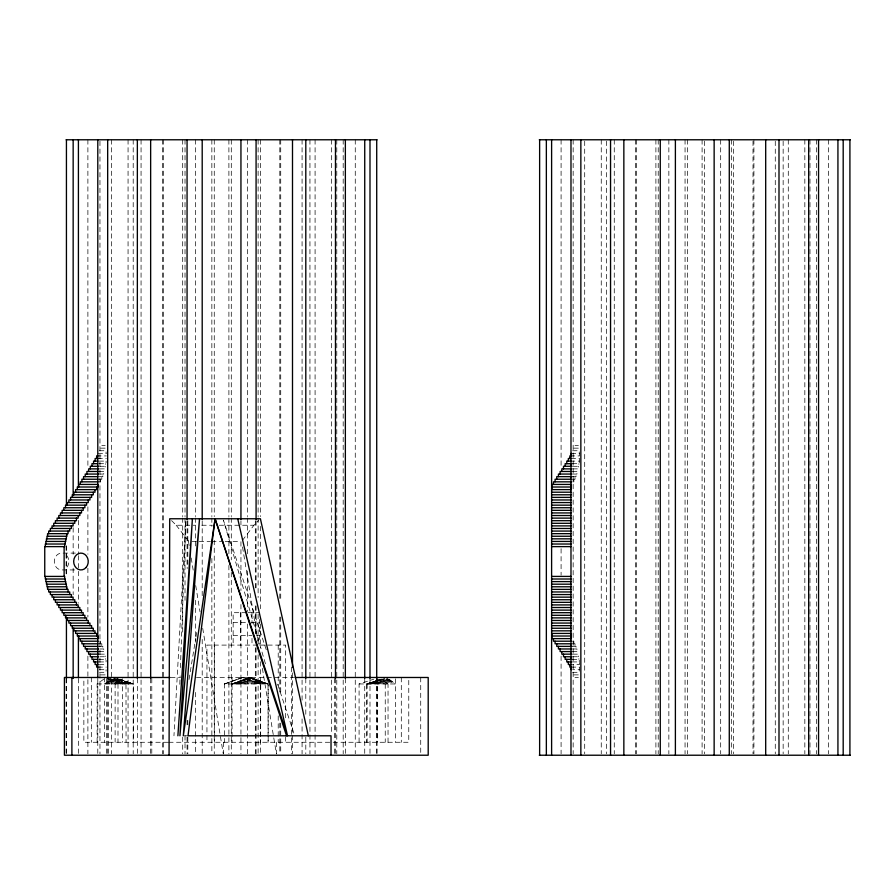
<?xml version="1.0" encoding="UTF-8"?>
<svg xmlns="http://www.w3.org/2000/svg" width="895" height="895" viewBox="0 0 895 895"><rect width="100%" height="100%" fill="white"/><g stroke="black" fill="none" stroke-linecap="round" stroke-linejoin="round"><path stroke-width="0.67" stroke-dasharray="4.47 3.36" d="M386.282 683.959L386.461 678.779M179.794 684.317L180.108 675.96M180.41 667.614L185.858 520.152L173.954 735.791M189.035 679.473L195.714 638.258M195.938 636.893L196.822 631.389M112.244 683.959L113.318 678.779M248.463 683.959L250.052 677.481L268.187 683.959L268.187 742.268M384.693 683.959L386.137 678.779M110.7 683.959L113.106 678.555M246.897 683.959L250.052 677.481L268.052 683.959M383.116 683.959L385.935 678.555M109.19 683.959L112.859 678.555M245.353 683.959L250.052 677.481L267.907 683.959M242.444 540.356L253.934 525.242L258.565 520.61M381.55 683.959L385.678 678.555M107.736 683.959L111.92 679.327M243.843 683.959L250.052 677.481L267.571 683.959L224.432 683.959L224.432 742.268M380.006 683.959L384.649 679.327M106.326 683.959L111.517 679.327M242.377 683.959L250.052 677.481L267.09 683.959M378.495 683.959L384.503 679.104M104.995 683.959L111.439 679.104M97.119 742.268L97.119 683.959L103.865 679.104M104.592 683.959L111.338 679.104M370.027 683.959L376.784 679.104M377.5 683.959L384.257 679.104M240.979 683.959L250.052 677.481L266.486 683.959M377.03 683.959L384.402 678.925M239.647 683.959L250.052 677.481L265.759 683.959M375.631 683.959L384.324 678.779M238.383 683.959L250.052 677.481L264.909 683.959M374.289 683.959L384.056 678.779M237.22 683.959L250.052 677.481L263.947 683.959M373.036 683.959L382.825 679.249M236.146 683.959L250.052 677.481L262.873 683.959M371.872 683.959L382.847 679.104M235.184 683.959L250.052 677.481L261.709 683.959M234.333 683.959L250.052 677.481L260.456 683.959M370.798 683.959L382.881 678.981M233.606 683.959L250.052 677.481L259.114 683.959M369.836 683.959L382.657 678.981M233.002 683.959L250.052 677.481L257.715 683.959M232.521 683.959L250.052 677.481L256.25 683.959M368.986 683.959L382.747 678.869M232.185 683.959L250.052 677.481L254.739 683.959M224.567 683.959L242.579 677.481L260.713 683.959L260.669 742.268M242.579 677.481L224.511 683.959L242.579 677.481L260.579 683.959M231.906 683.959L250.052 677.481L253.195 683.959M368.259 683.959L382.59 678.869M367.655 683.959L381.471 679.204M367.174 683.959L381.348 679.204M366.838 683.959L381.259 679.204L366.558 683.959L366.558 742.268M366.626 683.959L381.203 679.204M359.085 742.268L359.085 683.959L373.718 679.204M101.817 445.553L105.185 445.553M575.004 445.553L578.383 445.553M100.665 448.149L105.7 448.149M573.863 448.149L578.897 448.149M99.412 450.744L106.069 450.744L106.069 453.329M572.61 450.744L579.255 450.744L579.255 453.329M98.07 453.329L106.281 453.329M571.267 453.329L579.479 453.329L579.479 455.924L569.835 455.924M96.638 455.924L106.36 455.924M97.924 458.508L106.36 458.508M571.122 458.508L579.557 458.508L579.479 461.104L572.319 461.104M99.121 461.104L106.281 461.104M99.121 463.7L106.069 463.7L106.069 461.104M572.319 463.7L579.255 463.7L579.255 461.104M99.77 466.284L105.7 466.284L105.7 463.7M572.968 466.284L578.897 466.284L578.897 463.7M99.233 468.879L105.185 468.879L105.185 466.284M572.431 468.879L578.383 468.879L578.383 466.284M99.233 471.475L104.536 471.475L104.536 468.879M572.431 471.475L577.734 471.475L577.734 468.879M99.871 474.059L103.753 474.059L103.753 471.475M573.068 474.059L576.951 474.059L576.951 471.475M99.2 476.655L102.847 476.655L102.847 474.059M572.397 476.655L576.044 476.655L576.044 474.059M99.2 479.239L101.817 479.239L101.817 476.655M572.397 479.239L575.004 479.239L575.004 476.655M99.412 481.834L100.665 481.834L100.665 479.239M572.61 481.834L573.863 481.834L573.863 479.239M171.572 520.61L176.192 525.242L195.625 525.242M201.767 525.242L212.361 525.242M219.118 525.242L253.934 525.242M176.192 525.242L188.901 541.441M192.056 541.441L197.985 541.441M199.249 541.441L210.448 541.441M211.6 541.441L223.034 541.441M225.193 541.441L240.028 541.441M75.426 553.099L61.576 553.099A8.413 7.283 -90 0 0 54.293 561.523A8.413 7.283 -90 0 0 61.576 569.936L75.426 569.936M246.617 612.695L233.147 612.695L233.147 645.094M247.96 612.695L259.472 612.695M233.147 622.417L250.052 622.417M251.394 622.417L259.472 622.417M233.147 635.372L251.998 635.372M256.775 635.372L259.472 635.372M99.412 641.2L100.665 641.2L100.665 643.796M572.61 641.2L573.863 641.2L573.863 643.796M99.2 643.796L101.817 643.796L101.817 646.38M572.397 643.796L575.004 643.796L575.004 646.38M265.479 645.094L206.946 645.094L206.946 742.268M267.773 645.094L285.673 645.094L285.673 718.663M99.2 646.38L102.847 646.38L102.847 648.976M572.397 646.38L576.044 646.38L576.044 648.976M99.871 648.976L103.753 648.976L103.753 651.571M573.068 648.976L576.951 648.976L576.951 651.571M99.233 651.571L104.536 651.571L104.536 654.155M572.431 651.571L577.734 651.571L577.734 654.155M99.233 654.155L105.185 654.155L105.185 656.751M572.431 654.155L578.383 654.155L578.383 656.751M99.77 656.751L105.7 656.751L105.7 659.346M572.968 656.751L578.897 656.751L578.897 659.346M99.121 659.346L106.069 659.346L106.069 661.931M572.319 659.346L579.255 659.346L579.255 661.931M99.121 661.931L106.281 661.931M572.319 661.931L579.479 661.931L579.479 664.526L572.509 664.526M99.323 664.526L106.36 664.526M98.07 667.111L106.36 667.111M571.267 667.111L579.557 667.111L579.479 669.706L572.61 669.706M99.412 669.706L106.281 669.706M99.412 672.302L106.069 672.302L106.069 669.706M572.61 672.302L579.255 672.302L579.255 669.706M100.665 674.886L105.7 674.886M573.863 674.886L578.897 674.886M170.621 677.481L180.611 677.481M196.464 677.481L293.773 677.481M575.004 677.481L578.383 677.481M97.119 683.959L133.534 683.959L133.534 742.268M359.085 683.959L395.5 683.959L388.754 679.104M184.493 735.791L187.502 735.791M168.092 742.268L83.861 742.268L83.861 677.481M168.674 742.268L408.769 742.268L408.769 677.481M133.266 683.959L118.834 679.204L133.534 683.959M118.89 679.204L133.467 683.959M126.061 683.959L111.439 679.204L125.994 683.959L126.061 742.268M118.744 679.204L132.919 683.959M125.445 683.959L111.271 679.204L125.792 683.959L116.037 678.779M118.621 679.204L132.438 683.959M111.148 679.204L124.976 683.959M117.502 678.869L131.833 683.959M110.029 678.869L124.371 683.959M117.346 678.869L131.106 683.959M109.872 678.869L123.633 683.959M117.435 678.981L130.256 683.959M109.962 678.981L122.783 683.959M117.211 678.981L129.294 683.959M109.738 678.981L121.821 683.959M117.245 679.104L128.22 683.959M109.783 679.104L120.758 683.959M117.267 679.249L127.056 683.959M109.794 679.249L119.583 683.959M108.564 678.779L118.33 683.959M115.768 678.779L124.472 683.959M108.295 678.779L116.999 683.959M115.69 678.925L123.062 683.959M108.228 678.925L115.589 683.959M115.835 679.104L122.593 683.959M108.373 679.104L115.119 683.959L115.119 742.268M388.654 679.104L395.098 683.959M387.625 683.959L381.18 679.104L388.038 683.959L388.038 742.268M115.589 679.104L121.597 683.959M388.575 679.327L393.766 683.959M115.444 679.327L120.087 683.959M388.173 679.327L392.357 683.959M114.415 678.555L118.543 683.959M387.233 678.555L390.902 683.959M114.157 678.555L116.976 683.959M386.987 678.555L389.392 683.959M266.262 649.77L223.381 520.084L265.737 664.784M277.64 684.172L294.276 734.459M113.956 678.779L115.399 683.959M251.629 683.959L250.052 677.481L231.973 683.959L250.052 677.481L250.052 683.959M386.774 678.779L387.848 683.959M242.523 546.957L258.554 644.881M262.392 668.33L276.387 753.836M188.498 541.441L189.181 545.57M191.206 557.988L193.465 571.782M195.725 585.576L200.01 611.777M202.717 628.324L223.258 753.836M113.631 678.779L113.822 683.959M828.457 139.777L828.457 753.825M816.385 139.777L816.385 753.825M809.986 139.777L809.986 753.825M804.84 139.777L804.84 753.825M788.282 139.777L788.282 753.825M783.147 141.175L783.147 753.825M775.271 141.175L775.271 753.825M753.914 139.777L753.914 753.825M753.008 141.175L753.008 753.825M733.643 141.175L733.643 753.825M731.316 139.777L731.316 753.825M720.688 139.777L720.688 753.825M704.488 141.175L704.488 753.825M702.094 139.777L702.094 753.825M687.449 139.777L687.449 753.825M685.055 139.777L685.055 753.825M668.856 139.777L668.856 753.825M658.217 139.777L658.217 753.825M655.901 139.777L655.901 753.825M636.524 139.777L636.524 753.825M635.618 139.777L635.618 753.825M614.261 139.777L614.261 753.825M606.396 141.175L606.396 753.825M601.25 139.777L601.25 753.825M584.703 141.175L584.703 753.825M573.158 139.777L573.158 753.825M561.087 139.777L561.087 467.738M561.087 548.68L561.087 575.194M561.087 656.136L561.087 753.825M420.728 677.481L420.728 753.836M401.296 677.481L401.296 742.268M395.5 678.779L395.5 742.268M385.242 683.959L385.242 742.268M377.5 678.779L377.5 742.268M377.052 678.466L377.052 753.825M376.717 678.466L376.717 753.825M369.993 678.466L369.993 753.825M367.151 683.959L367.151 742.268M364.735 678.466L364.735 753.825M355.259 139.777L355.259 753.825M345.358 678.466L345.358 753.825M343.188 139.777L343.188 753.825M336.788 139.777L336.788 753.825M335.48 678.466L335.48 753.825M334.529 678.466L334.529 753.825M331.642 139.777L331.642 734.292M315.085 139.777L315.085 753.825M309.95 139.777L309.95 753.825M305.799 678.466L305.799 717.544M305.799 737.077L305.799 753.825M302.074 139.777L302.074 700.796M302.074 718.931L302.074 753.825M292.497 672.883L292.497 753.825M291.356 667.301L291.356 753.825M285.673 736.708L285.673 742.268M280.728 139.777L280.728 600.31M280.728 617.058L280.728 695.214M280.728 723.126L280.728 753.825M279.811 139.777L279.811 600.31M279.811 617.058L279.811 695.214M279.811 723.126L279.811 753.825M278.211 645.094L278.211 685.346M278.211 715.888L278.211 742.268M276.611 742.268L276.611 753.926M268.052 685.346L268.052 742.268M260.445 139.777L260.445 516.583M260.445 526.35L260.445 608.689M260.445 624.039L260.445 647.767M260.445 661.718L260.445 753.825M259.472 619.441L259.472 643.74M258.118 139.777L258.118 516.583M258.118 517.981L258.118 597.524M258.118 614.272L258.118 640.786M258.118 654.737L258.118 753.825M256.082 520.767L256.082 589.145M256.082 605.893L256.082 633.805M256.082 647.767L256.082 753.825M255.321 520.767L255.321 589.145M255.321 605.893L255.321 633.805M255.321 647.767L255.321 753.825M251.998 612.695L251.998 623.491M251.998 638.336L251.998 645.094M247.49 139.777L247.49 516.583M247.49 517.981L247.49 554.262M247.49 571.01L247.49 611.475M247.49 624.039L247.49 753.825M240.945 520.767L240.945 524.951M240.945 541.699L240.945 590.543M240.945 604.505L240.945 753.825M240.621 612.695L240.621 645.094M232.04 677.481L232.04 742.268M231.29 139.777L231.29 516.583M231.29 517.981L231.29 559.845M231.29 572.397L231.29 753.825M228.896 139.777L228.896 516.583M228.896 517.981L228.896 554.262M228.896 565.427L228.896 753.825M223.481 742.268L223.481 753.926M214.42 645.094L214.42 742.268M214.252 139.777L214.252 516.583M214.252 540.3L214.252 753.825M211.858 139.777L211.858 516.583M211.858 517.981L211.858 526.35M211.858 558.446L211.858 753.825M202.203 520.767L202.203 596.126M202.203 639.388L202.203 753.825M195.658 139.777L195.658 516.583M195.658 517.981L195.658 547.281M195.658 600.31L195.658 642.185M195.658 692.417L195.658 753.825M187.827 520.767L187.827 568.213M187.827 720.33L187.827 725.912M187.827 737.077L187.827 753.825M187.066 520.767L187.066 568.213M187.066 720.33L187.066 725.912M187.066 737.077L187.066 753.825M185.019 139.777L185.019 516.583M185.019 517.981L185.019 600.31M185.019 735.679L185.019 753.825M182.703 139.777L182.703 516.583M182.703 517.981L182.703 633.805M182.703 737.077L182.703 753.825M163.326 139.777L163.326 753.825M162.42 139.777L162.42 753.825M151.792 678.466L151.792 753.825M150.651 678.466L150.651 753.825M141.063 139.777L141.063 753.825M137.349 678.466L137.349 753.825M133.198 139.777L133.198 753.825M128.063 139.777L128.063 753.825M122.593 678.779L122.593 742.268M117.995 683.959L117.995 742.268M111.506 139.777L111.506 753.825M108.619 678.466L108.619 753.825M107.668 678.466L107.668 753.825M106.36 678.466L106.36 753.847M104.592 677.481L104.592 742.268M99.96 141.175L99.96 753.825M97.79 678.466L97.79 753.836M91.324 677.481L91.324 742.268M87.889 139.777L87.889 467.738M87.889 506.816L87.889 554.262M87.889 568.213L87.889 617.058M87.889 656.136L87.889 753.825M78.413 520.442L78.413 554.262M78.413 555.661L78.413 603.107M78.413 678.466L78.413 753.836M73.155 527.748L73.155 554.262M73.155 568.213L73.155 594.727M66.431 545.883L66.431 576.593M66.431 678.466L66.431 753.825M66.096 545.883L66.096 576.593M66.096 678.466L66.096 753.825M66.733 555.571A8.413 7.283 -90 0 1 66.733 567.475"/><path stroke-width="1.34" d="M551.902 489.61L551.902 484.43L571.267 484.43L571.278 489.61L551.611 489.61M551.902 633.425L551.902 638.616L571.267 638.616L571.278 633.425L551.611 633.425M177.892 735.791L192.391 518.764L179.917 735.791L199.551 518.764L183.318 735.791L215.069 518.764L287.53 735.791L237.734 518.764M66.096 139.777L377.052 139.777M539.293 139.777L850.25 139.777M98.07 455.924L96.638 455.924L96.638 458.508M97.924 458.508L95.138 458.508L95.138 461.104M571.122 458.508L568.336 458.508L568.336 461.104M97.924 461.104L93.572 461.104L93.572 463.7M571.122 461.104L566.77 461.104L566.77 463.7M97.734 463.7L91.95 463.7L91.95 466.284M572.017 463.7L565.148 463.7L565.148 466.284M98.416 466.284L90.294 466.284L90.294 468.879M572.017 466.284L563.492 466.284L563.492 468.879M98.416 468.879L88.616 468.879L88.616 471.475M571.614 468.879L561.814 468.879L561.814 471.475M98.573 471.475L86.927 471.475L86.927 474.059M571.771 471.475L560.125 471.475L560.125 474.059M98.573 474.059L85.226 474.059L85.226 476.655M571.972 474.059L558.424 474.059L558.424 476.655M97.902 476.655L83.548 476.655L83.548 479.239M571.972 476.655L556.746 476.655L556.746 479.239M97.98 479.239L81.892 479.239L81.892 481.834M571.178 479.239L555.09 479.239L555.09 481.834M98.047 481.834L80.281 481.834L80.281 484.43M571.245 481.834L553.468 481.834L553.468 484.43M551.611 487.014L571.267 487.014M551.611 492.205L570.988 492.205M551.611 494.79L570.988 494.79M551.611 497.385L570.988 497.385M551.611 499.969L570.988 499.969M551.611 502.565L570.988 502.565M551.611 505.16L570.988 505.16M551.611 507.745L570.988 507.745M551.611 510.34L570.988 510.34M551.611 512.936L570.988 512.936M551.611 515.52L570.988 515.52M551.611 518.115L570.988 518.115M551.611 520.7L570.988 520.7M551.611 523.295L570.988 523.295M551.611 525.891L570.988 525.891M551.611 528.475L570.988 528.475M551.611 531.071L570.988 531.071M551.611 533.666L570.988 533.666M551.611 536.25L570.988 536.25M551.611 538.846L570.988 538.846M551.611 541.441L570.988 541.441M551.611 544.026L570.988 544.026M551.611 546.621L570.988 546.621M551.611 576.414L570.988 576.414M551.611 579.009L570.988 579.009M551.611 581.605L570.988 581.605M551.611 584.189L570.988 584.189M551.611 586.784L570.988 586.784M551.611 589.38L570.988 589.38M551.611 591.964L570.988 591.964M551.611 594.56L570.988 594.56M551.611 597.144L570.988 597.144M551.611 599.74L570.988 599.74M551.611 602.335L570.988 602.335M551.611 604.919L570.988 604.919M551.611 607.515L570.988 607.515M551.611 610.11L570.988 610.11M551.611 612.695L570.988 612.695M551.611 615.29L570.988 615.29M551.611 617.886L570.988 617.886M551.611 620.47L570.988 620.47M551.611 623.065L570.988 623.065M551.611 625.65L570.988 625.65M551.611 628.245L570.988 628.245M551.611 630.841L570.988 630.841M551.611 636.021L571.267 636.021M98.047 641.2L80.281 641.2L80.281 638.616M571.245 641.2L553.468 641.2L553.468 638.616M97.98 643.796L81.892 643.796L81.892 641.2M571.178 643.796L555.09 643.796L555.09 641.2M97.902 646.38L83.548 646.38L83.548 643.796M571.972 646.38L556.746 646.38L556.746 643.796M98.573 648.976L85.226 648.976L85.226 646.38M571.972 648.976L558.424 648.976L558.424 646.38M98.573 651.571L86.927 651.571L86.927 648.976M571.771 651.571L560.125 651.571L560.125 648.976M98.416 654.155L88.616 654.155L88.616 651.571M571.614 654.155L561.814 654.155L561.814 651.571M98.416 656.751L90.294 656.751L90.294 654.155M572.017 656.751L563.492 656.751L563.492 654.155M97.734 659.346L91.95 659.346L91.95 656.751M572.017 659.346L565.148 659.346L565.148 656.751M97.924 661.931L93.572 661.931L93.572 659.346M571.122 661.931L566.77 661.931L566.77 659.346M97.924 664.526L95.138 664.526L95.138 661.931M571.122 664.526L568.336 664.526L568.336 661.931M98.07 667.111L96.638 667.111L96.638 664.526M170.039 677.481L64.418 677.481L64.418 755.223L428.202 755.223L428.202 677.481L295.093 677.481M539.293 755.223L850.25 755.223M286.545 735.791L215.069 518.764L188.017 735.791L331.027 735.791L331.027 755.223M308.35 735.791L260.411 518.764L169.714 518.764L169.065 755.223M849.914 139.777L849.914 755.223M843.191 139.777L843.191 755.223M837.933 139.777L837.933 755.223M818.556 139.777L818.556 755.223M808.677 139.777L808.677 755.223M778.997 139.777L778.997 755.223M765.695 139.777L765.695 755.223M729.28 139.777L729.28 755.223M714.143 139.777L714.143 755.223M675.389 139.777L675.389 755.223M660.264 139.777L660.264 755.223M623.849 139.777L623.849 755.223M610.547 139.777L610.547 755.223M580.855 139.777L580.855 755.223M571.267 453.329L571.267 455.924L569.835 455.924L569.835 458.508M571.267 669.706L571.267 667.111L569.835 667.111L569.835 664.526M570.988 139.777L570.988 755.223M551.611 139.777L551.611 755.223M546.353 139.777L546.353 755.223M539.629 139.777L539.629 755.223M376.717 139.777L376.717 678.466M369.993 139.777L369.993 678.466M364.735 139.777L364.735 678.466M345.358 139.777L345.358 678.466M335.48 139.777L335.48 678.466M305.799 139.777L305.799 678.466M292.497 139.777L292.497 667.301M256.082 139.777L256.082 519.368M240.945 139.777L240.945 519.368M202.203 139.777L202.203 519.368M187.066 139.777L187.066 519.368M150.651 139.777L150.651 678.466M137.349 139.777L137.349 678.466M107.668 139.777L107.668 678.466M97.79 139.777L97.79 677.604M96.671 487.014L96.671 489.61L75.605 489.61L75.605 492.205M96.671 636.021L96.671 633.425L75.605 633.425L75.605 630.841M94.982 489.61L94.982 492.205L73.927 492.205L73.927 494.79M94.982 633.425L94.982 630.841L73.927 630.841L73.927 628.245M93.304 492.205L93.304 494.79L72.238 494.79L72.238 497.385M93.304 630.841L93.304 628.245L72.238 628.245L72.238 625.65M91.614 494.79L91.614 497.385L70.56 497.385L70.56 499.969M91.614 628.245L91.614 625.65L70.56 625.65L70.56 623.065M89.936 497.385L89.936 499.969L68.87 499.969L68.87 502.565M89.936 625.65L89.936 623.065L68.87 623.065L68.87 620.47M88.247 499.969L88.247 502.565L67.192 502.565L67.192 505.16M88.247 623.065L88.247 620.47L67.192 620.47L67.192 617.886M86.569 502.565L86.569 505.16L65.514 505.16L65.514 507.745M86.569 620.47L86.569 617.886L65.514 617.886L65.514 615.29M84.88 505.16L84.88 507.745L63.825 507.745L63.825 510.34M84.88 617.886L84.88 615.29L63.825 615.29L63.825 612.695M83.201 507.745L83.201 510.34L62.147 510.34L62.147 512.936M83.201 615.29L83.201 612.695L62.147 612.695L62.147 610.11M81.523 510.34L81.523 512.936L60.457 512.936L60.457 515.52M81.523 612.695L81.523 610.11L60.457 610.11L60.457 607.515M79.834 512.936L79.834 515.52L58.779 515.52L58.779 518.115M79.834 610.11L79.834 607.515L58.779 607.515L58.779 604.919M78.715 487.014L78.715 484.43L98.07 484.43L98.07 487.014L77.294 487.014L77.294 489.61M78.715 636.021L78.715 638.616L98.07 638.616L98.07 636.021L77.294 636.021L77.294 633.425M78.413 139.777L78.413 487.014M78.413 636.021L78.413 677.604M78.156 515.52L78.156 518.115L57.09 518.115L57.09 520.7M78.156 607.515L78.156 604.919L57.09 604.919L57.09 602.335M76.467 518.115L76.467 520.7L55.412 520.7L55.412 523.295M76.467 604.919L76.467 602.335L55.412 602.335L55.412 599.74M74.788 520.7L74.788 523.295L53.722 523.295L53.722 525.891M74.788 602.335L74.788 599.74L53.722 599.74L53.722 597.144M73.155 139.777L73.155 495.651M73.099 523.295L73.099 525.891L52.044 525.891L52.044 528.475M73.099 599.74L73.099 597.144L52.044 597.144L52.044 594.56M73.155 628.223L73.155 678.466M71.891 677.481L71.891 755.223M71.421 525.891L71.421 528.475L50.355 528.475L50.355 531.071M71.421 597.144L71.421 594.56L50.355 594.56L50.355 591.964M69.732 528.475L69.732 531.071L48.677 531.071L48.677 533.666M69.732 594.56L69.732 591.964L48.677 591.964L48.677 589.38M68.054 531.071L68.054 533.666L47.558 533.666L47.558 536.25M68.054 591.964L68.054 589.38L47.558 589.38L47.558 586.784M66.935 533.666L66.935 536.25L46.999 536.25L46.999 538.846M66.935 589.38L66.935 586.784L46.999 586.784L46.999 584.189M66.431 139.777L66.431 505.418M66.375 536.25L66.375 538.846L46.428 538.846L46.428 541.441M66.375 586.784L66.375 584.189L46.428 584.189L46.428 581.605M66.431 617.058L66.431 678.466M65.805 538.846L65.805 541.441L45.869 541.441L45.869 544.026M65.805 584.189L65.805 581.605L45.869 581.605L45.869 579.009M65.245 541.441L65.245 544.026L45.309 544.026L45.309 546.621M65.245 581.605L65.245 579.009L45.309 579.009L45.309 576.414M64.686 544.026L64.686 546.621L44.75 546.621L44.75 576.414L64.686 576.414L64.686 579.009M64.127 546.621L64.127 576.414M86.11 567.475A8.413 7.283 -90 0 0 82.843 553.39A8.413 7.283 -90 0 0 73.916 563.693A8.413 7.283 -90 0 0 86.11 567.475"/></g></svg>
